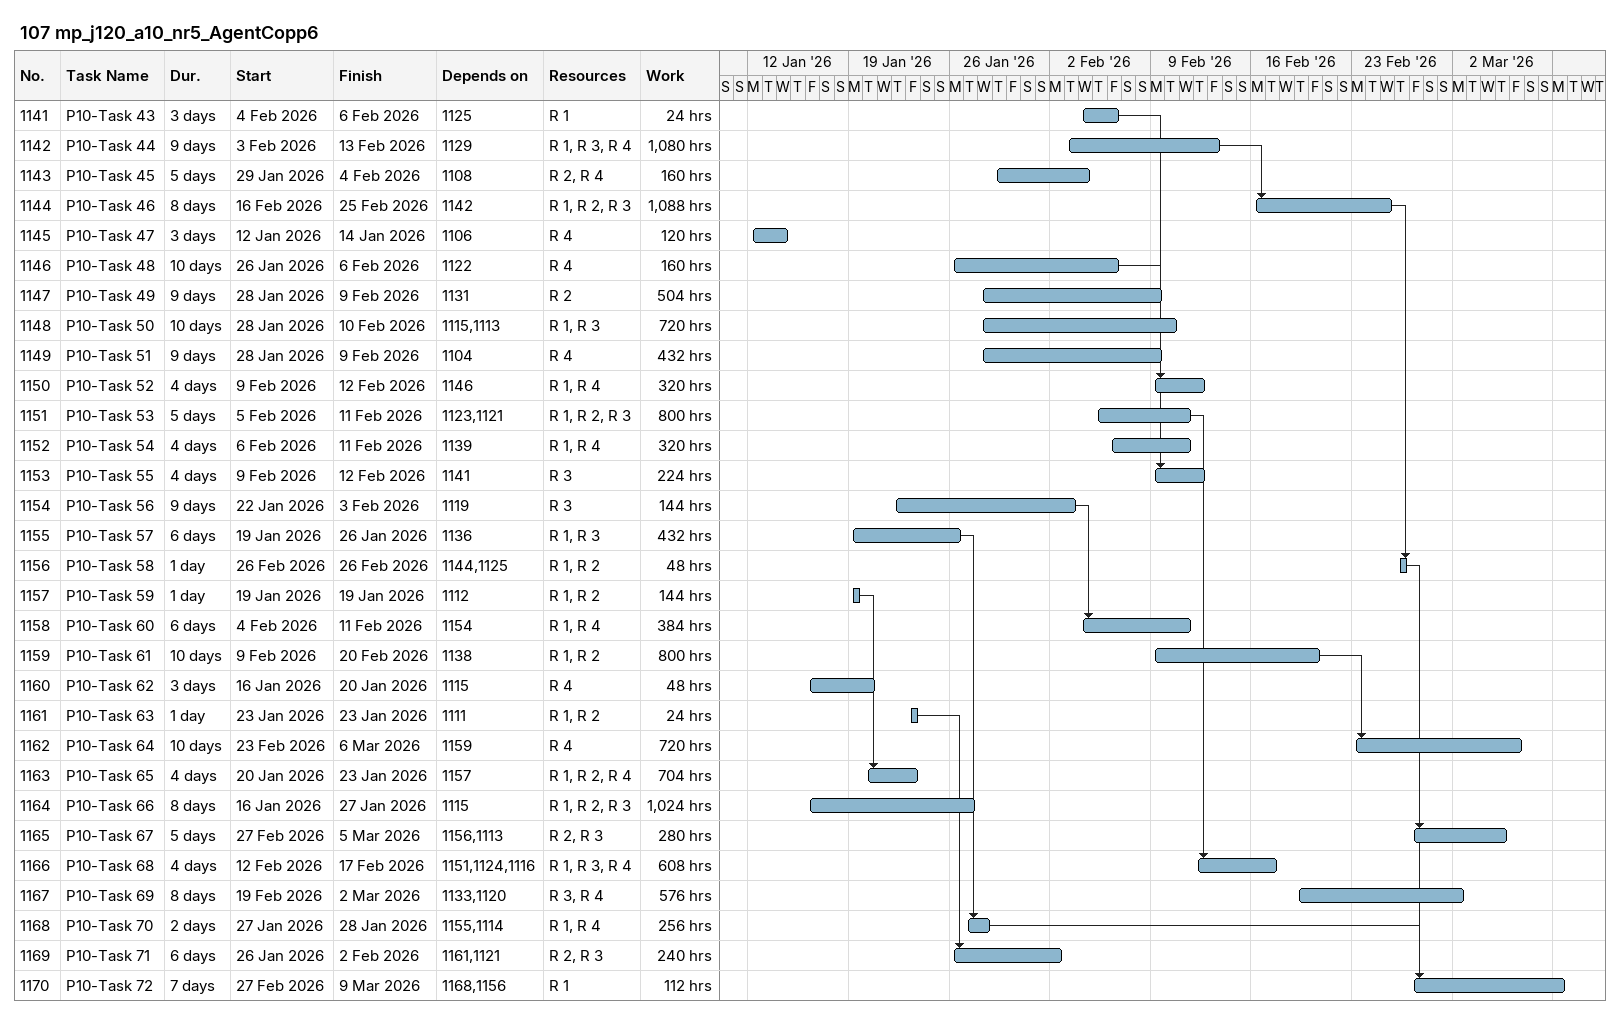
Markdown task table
107 mp_j120_a10_nr5_AgentCopp6

| ID | Task | Duration | Start | Finish | Predecessors | Resources | Work (h) |
|---|---|---|---|---|---|---|---|
| 1141 | P10-Task 43 | 3d | 2026-02-04 | 2026-02-06 | 1125 | R 1 | 24 |
| 1142 | P10-Task 44 | 9d | 2026-02-03 | 2026-02-13 | 1129 | R 1, R 3, R 4 | 1080 |
| 1143 | P10-Task 45 | 5d | 2026-01-29 | 2026-02-04 | 1108 | R 2, R 4 | 160 |
| 1144 | P10-Task 46 | 8d | 2026-02-16 | 2026-02-25 | 1142 | R 1, R 2, R 3 | 1088 |
| 1145 | P10-Task 47 | 3d | 2026-01-12 | 2026-01-14 | 1106 | R 4 | 120 |
| 1146 | P10-Task 48 | 10d | 2026-01-26 | 2026-02-06 | 1122 | R 4 | 160 |
| 1147 | P10-Task 49 | 9d | 2026-01-28 | 2026-02-09 | 1131 | R 2 | 504 |
| 1148 | P10-Task 50 | 10d | 2026-01-28 | 2026-02-10 | 1115, 1113 | R 1, R 3 | 720 |
| 1149 | P10-Task 51 | 9d | 2026-01-28 | 2026-02-09 | 1104 | R 4 | 432 |
| 1150 | P10-Task 52 | 4d | 2026-02-09 | 2026-02-12 | 1146 | R 1, R 4 | 320 |
| 1151 | P10-Task 53 | 5d | 2026-02-05 | 2026-02-11 | 1123, 1121 | R 1, R 2, R 3 | 800 |
| 1152 | P10-Task 54 | 4d | 2026-02-06 | 2026-02-11 | 1139 | R 1, R 4 | 320 |
| 1153 | P10-Task 55 | 4d | 2026-02-09 | 2026-02-12 | 1141 | R 3 | 224 |
| 1154 | P10-Task 56 | 9d | 2026-01-22 | 2026-02-03 | 1119 | R 3 | 144 |
| 1155 | P10-Task 57 | 6d | 2026-01-19 | 2026-01-26 | 1136 | R 1, R 3 | 432 |
| 1156 | P10-Task 58 | 1d | 2026-02-26 | 2026-02-26 | 1144, 1125 | R 1, R 2 | 48 |
| 1157 | P10-Task 59 | 1d | 2026-01-19 | 2026-01-19 | 1112 | R 1, R 2 | 144 |
| 1158 | P10-Task 60 | 6d | 2026-02-04 | 2026-02-11 | 1154 | R 1, R 4 | 384 |
| 1159 | P10-Task 61 | 10d | 2026-02-09 | 2026-02-20 | 1138 | R 1, R 2 | 800 |
| 1160 | P10-Task 62 | 3d | 2026-01-16 | 2026-01-20 | 1115 | R 4 | 48 |
| 1161 | P10-Task 63 | 1d | 2026-01-23 | 2026-01-23 | 1111 | R 1, R 2 | 24 |
| 1162 | P10-Task 64 | 10d | 2026-02-23 | 2026-03-06 | 1159 | R 4 | 720 |
| 1163 | P10-Task 65 | 4d | 2026-01-20 | 2026-01-23 | 1157 | R 1, R 2, R 4 | 704 |
| 1164 | P10-Task 66 | 8d | 2026-01-16 | 2026-01-27 | 1115 | R 1, R 2, R 3 | 1024 |
| 1165 | P10-Task 67 | 5d | 2026-02-27 | 2026-03-05 | 1156, 1113 | R 2, R 3 | 280 |
| 1166 | P10-Task 68 | 4d | 2026-02-12 | 2026-02-17 | 1151, 1124, 1116 | R 1, R 3, R 4 | 608 |
| 1167 | P10-Task 69 | 8d | 2026-02-19 | 2026-03-02 | 1133, 1120 | R 3, R 4 | 576 |
| 1168 | P10-Task 70 | 2d | 2026-01-27 | 2026-01-28 | 1155, 1114 | R 1, R 4 | 256 |
| 1169 | P10-Task 71 | 6d | 2026-01-26 | 2026-02-02 | 1161, 1121 | R 2, R 3 | 240 |
| 1170 | P10-Task 72 | 7d | 2026-02-27 | 2026-03-09 | 1168, 1156 | R 1 | 112 |
